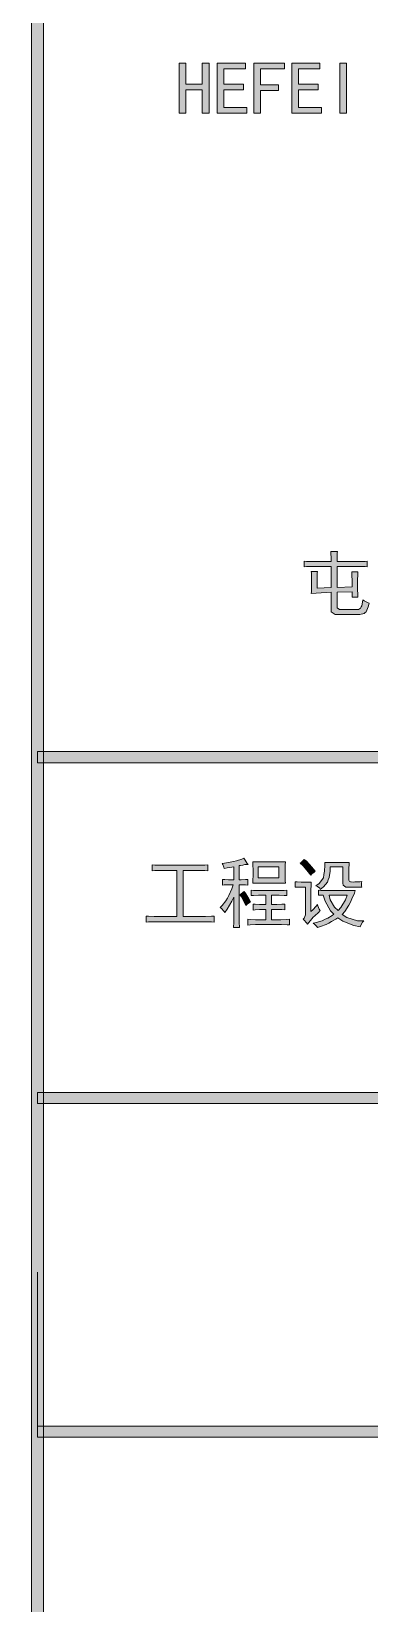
# Model space of a CAD drawing. Header units: millimetres. Extents: x 805 to 6044844, y 120 to 7887884.
# Drawn here: x 6035803 to 6037764, y 7869800 to 7878922 of the extents above; entities that cross this region are included whole.
import ezdxf

# ---------------------------------------------------------------- set-up
doc = ezdxf.new("R2010")
doc.units = ezdxf.units.MM

msp = doc.modelspace()

# ---------------------------------------------------------------- hatches: boundary and pattern name
h = msp.add_hatch(color=0)
h.dxf.hatch_style = 2
h.paths.add_polyline_path([(6035873.4, 7800292.4), (6035803.1, 7800292.4), (6035803.1, 7886384.4), (6035873.4, 7886384.4)])
h = msp.add_hatch(color=0)
h.dxf.hatch_style = 2
h.paths.add_polyline_path([(6036833, 7878448.6), (6036793.8, 7878448.6), (6036793.8, 7878583.8), (6036697.8, 7878583.8), (6036697.8, 7878448.6), (6036659.1, 7878448.6), (6036659.1, 7878737.8), (6036697.8, 7878737.8), (6036697.8, 7878616), (6036793.8, 7878616), (6036793.8, 7878737.8), (6036833, 7878737.8)])
h = msp.add_hatch(color=0)
h.dxf.hatch_style = 2
h.paths.add_polyline_path([(6037052.5, 7878448.6), (6036880.2, 7878448.6), (6036880.2, 7878737.8), (6037043.9, 7878737.8), (6037043.9, 7878705.6), (6036918.9, 7878705.6), (6036918.9, 7878616), (6037033.7, 7878616), (6037033.7, 7878583.8), (6036918.9, 7878583.8), (6036918.9, 7878480.8), (6037052.5, 7878480.8)])
h = msp.add_hatch(color=0)
h.dxf.hatch_style = 2
h.paths.add_polyline_path([(6037270.4, 7878705.6), (6037131.9, 7878705.6), (6037131.9, 7878611.2), (6037236.6, 7878611.2), (6037236.6, 7878579), (6037131.9, 7878579), (6037131.9, 7878448.6), (6037092.8, 7878448.6), (6037092.8, 7878737.8), (6037270.4, 7878737.8)])
h = msp.add_hatch(color=0)
h.dxf.hatch_style = 2
h.paths.add_polyline_path([(6037485.1, 7878448.6), (6037312.8, 7878448.6), (6037312.8, 7878737.8), (6037476.5, 7878737.8), (6037476.5, 7878705.6), (6037351.4, 7878705.6), (6037351.4, 7878616), (6037466.3, 7878616), (6037466.3, 7878583.8), (6037351.4, 7878583.8), (6037351.4, 7878480.8), (6037485.1, 7878480.8)])
h = msp.add_hatch(color=0)
h.dxf.hatch_style = 2
h.paths.add_polyline_path([(6037630, 7878448.6), (6037591.3, 7878448.6), (6037591.3, 7878737.8), (6037630, 7878737.8)])
h = msp.add_hatch(color=0)
h.dxf.hatch_style = 2
h.paths.add_polyline_path([(6037541.4, 7875846.7), (6037541.4, 7875865), (6037540.3, 7875894.5), (6037539.8, 7875904.7), (6037577.4, 7875904.7), (6037576.3, 7875895), (6037575.8, 7875866), (6037575.8, 7875846.7), (6037715.3, 7875846.7), (6037720.7, 7875846.7), (6037738.9, 7875847.3), (6037750.7, 7875848.3), (6037750.7, 7875815.6), (6037738.9, 7875816.7), (6037720.7, 7875817.2), (6037715.3, 7875817.2), (6037575.8, 7875817.2), (6037575.8, 7875695.4), (6037663.2, 7875698.6), (6037663.2, 7875728.7), (6037662.2, 7875772.7), (6037661.6, 7875786.6), (6037697.1, 7875786.6), (6037695.4, 7875773.2), (6037693.8, 7875736.2), (6037693.8, 7875711.5), (6037693.8, 7875687.3), (6037695.4, 7875651.4), (6037697.1, 7875640.1), (6037663.2, 7875640.1), (6037663.2, 7875671.2), (6037575.8, 7875668), (6037575.8, 7875588), (6037575.8, 7875577.8), (6037590.3, 7875568.2), (6037604.7, 7875568.7), (6037690.6, 7875568.7), (6037699.7, 7875568.7), (6037712.1, 7875575.7), (6037715.3, 7875582.7), (6037718.5, 7875589.7), (6037723.4, 7875610), (6037725, 7875624), (6037733, 7875617.6), (6037751.8, 7875607.9), (6037762.5, 7875604.7), (6037755.6, 7875582.7), (6037743.7, 7875555.3), (6037737.8, 7875549.9), (6037732.5, 7875544.6), (6037707.3, 7875539.7), (6037687.4, 7875539.7), (6037588.6, 7875539.7), (6037565.6, 7875538.7), (6037542, 7875554.8), (6037541.4, 7875571.9), (6037541.4, 7875668), (6037426, 7875661.6), (6037427.1, 7875670.2), (6037427.6, 7875701.3), (6037427.6, 7875723.3), (6037427.6, 7875745.8), (6037427.1, 7875778), (6037426, 7875788.2), (6037462, 7875788.2), (6037460.9, 7875778), (6037460.4, 7875730.3), (6037460.4, 7875692.2), (6037541.4, 7875695.4), (6037541.4, 7875817.2), (6037440.5, 7875817.2), (6037426, 7875817.2), (6037398.7, 7875816.7), (6037385.2, 7875815.6), (6037385.2, 7875848.3), (6037398.7, 7875847.3), (6037426, 7875846.7), (6037440.5, 7875846.7)])
h = msp.add_hatch(color=0)
h.dxf.hatch_style = 2
h.paths.add_polyline_path([(6043344, 7874743.8), (6043344, 7874678.9), (6035838.5, 7874678.9), (6035838.5, 7874743.8)])
h = msp.add_hatch(color=0)
h.dxf.hatch_style = 2
h.paths.add_polyline_path([(6036909.2, 7874094.5), (6036923.7, 7874096.1), (6036956.4, 7874101.4), (6036974.1, 7874105.2), (6036992.4, 7874109), (6037023.5, 7874119.2), (6037035.9, 7874125.1), (6037041.8, 7874113.8), (6037053.6, 7874095), (6037059.5, 7874087.5), (6037053.6, 7874088.6), (6037041.2, 7874088), (6037035.3, 7874087), (6037028.9, 7874085.3), (6037014.9, 7874083.2), (6037007.4, 7874082.7), (6037007.4, 7874000), (6037019.2, 7874000), (6037044.5, 7874000.5), (6037057.9, 7874001.6), (6037057.9, 7873969.4), (6037044.5, 7873970.5), (6037019.2, 7873971), (6037007.4, 7873971), (6037007.4, 7873822.4), (6037007.4, 7873804.1), (6037008, 7873754.2), (6037009, 7873722.5), (6036975.2, 7873722.5), (6036976.3, 7873754.2), (6036976.8, 7873803), (6036976.8, 7873820.8), (6036976.8, 7873898.6), (6036965, 7873875), (6036938.7, 7873829.9), (6036924.8, 7873808.9), (6036918.3, 7873817.5), (6036904.9, 7873832.6), (6036897.4, 7873839.5), (6036909.2, 7873851.3), (6036930.7, 7873878.2), (6036939.8, 7873893.2), (6036948.9, 7873908.8), (6036966.1, 7873947.4), (6036973.6, 7873971), (6036952.1, 7873971), (6036921, 7873970.5), (6036910.8, 7873969.4), (6036910.8, 7874001.6), (6036925.3, 7874000.5), (6036946.2, 7874000), (6036953.2, 7874000), (6036976.8, 7874000), (6036976.8, 7874075.7), (6036966.1, 7874073.5), (6036938.2, 7874068.2), (6036921, 7874065.5), (6036918.3, 7874073.5), (6036912.4, 7874087.5)])
h = msp.add_hatch(color=0)
h.paths.add_polyline_path([(6037275.8, 7874104.7), (6037275.2, 7874085.9), (6037274.2, 7874052.1), (6037274.2, 7874037), (6037274.2, 7874022.5), (6037275.2, 7873994.1), (6037275.8, 7873979.6), (6037086.9, 7873979.6), (6037087.4, 7873995.7), (6037088.5, 7874025.8), (6037088.5, 7874040.3), (6037088.5, 7874054.7), (6037087.4, 7874087), (6037086.9, 7874104.7)])
h.paths.add_polyline_path([(6037238.7, 7874010.2), (6037238.7, 7874075.7), (6037118.5, 7874075.7), (6037118.5, 7874010.2)])
h = msp.add_hatch(color=0)
h.dxf.hatch_style = 2
h.paths.add_polyline_path([(6037384.2, 7874118.1), (6037397.6, 7874107.3), (6037430.3, 7874072.5), (6037449.6, 7874048.8), (6037443.2, 7874044.6), (6037429.8, 7874033.8), (6037422.8, 7874026.8), (6037408.3, 7874046.2), (6037378.3, 7874081), (6037362.2, 7874096.1), (6037367, 7874099.3), (6037378.3, 7874110.6)])
h = msp.add_hatch(color=0)
h.dxf.hatch_style = 2
h.paths.add_polyline_path([(6037640.7, 7873956), (6037626.2, 7873956), (6037611.2, 7873967.8), (6037610.1, 7873979.6), (6037610.1, 7874074.1), (6037536.1, 7874074.1), (6037536.1, 7874050.5), (6037530.7, 7874013.4), (6037524.8, 7874000), (6037519.4, 7873986.1), (6037496.3, 7873958.7), (6037478.6, 7873944.2), (6037475.4, 7873950.1), (6037461.5, 7873960.3), (6037451.8, 7873964.6), (6037472.7, 7873978.5), (6037496.9, 7874011.8), (6037499.6, 7874030.1), (6037502.8, 7874048.8), (6037504.9, 7874084.3), (6037503.9, 7874100.9), (6037645.5, 7874100.9), (6037645, 7874091.2), (6037643.9, 7874065.5), (6037643.9, 7874050.5), (6037643.9, 7874004.8), (6037643.9, 7873997.9), (6037648.8, 7873990.3), (6037653.6, 7873988.7), (6037657.9, 7873987.7), (6037671.3, 7873986.6), (6037679.3, 7873987.1), (6037687.9, 7873987.7), (6037707.3, 7873988.7), (6037718.5, 7873989.8), (6037716.9, 7873981.2), (6037716.9, 7873964.6), (6037718.5, 7873956)])
h = msp.add_hatch(color=0)
h.dxf.hatch_style = 2
h.paths.add_polyline_path([(6036752, 7874084.3), (6036772.4, 7874084.3), (6036809.4, 7874085.3), (6036826.6, 7874085.9), (6036826.6, 7874052.1), (6036809.4, 7874053.1), (6036772.4, 7874053.7), (6036752, 7874053.7), (6036682.7, 7874053.7), (6036682.7, 7873786.9), (6036792.7, 7873786.9), (6036812.1, 7873786.9), (6036847.5, 7873788), (6036863.6, 7873788.6), (6036863.6, 7873754.7), (6036847.5, 7873755.8), (6036813.1, 7873756.4), (6036794.4, 7873756.4), (6036532.5, 7873756.4), (6036514.2, 7873756.4), (6036482, 7873755.8), (6036468.6, 7873754.7), (6036468.6, 7873788.6), (6036482.5, 7873788), (6036515.8, 7873786.9), (6036534.1, 7873786.9), (6036645.7, 7873786.9), (6036645.7, 7874053.7), (6036578.1, 7874053.7), (6036556.1, 7874053.7), (6036518.5, 7874053.1), (6036502.4, 7874052.1), (6036502.4, 7874085.9), (6036518.5, 7874085.3), (6036556.1, 7874084.3), (6036578.1, 7874084.3)])
h = msp.add_hatch(color=0)
h.dxf.hatch_style = 2
h.paths.add_polyline_path([(6037037.5, 7873930.8), (6037046.1, 7873917.9), (6037063.8, 7873888.4), (6037072.9, 7873871.2), (6037068.1, 7873868), (6037054.6, 7873857.8), (6037046.1, 7873851.3), (6037037.5, 7873869.6), (6037020.8, 7873900.2), (6037012.3, 7873912), (6037017.6, 7873916.3), (6037030, 7873925.4)])
h = msp.add_hatch(color=0)
h.dxf.hatch_style = 2
h.paths.add_polyline_path([(6037226.9, 7873937.2), (6037240.3, 7873937.2), (6037269.3, 7873938.3), (6037284.3, 7873938.8), (6037284.3, 7873908.8), (6037269.3, 7873909.3), (6037240.3, 7873910.4), (6037226.9, 7873910.4), (6037194.7, 7873910.4), (6037194.7, 7873856.2), (6037213.5, 7873856.2), (6037225.9, 7873856.2), (6037255.4, 7873857.3), (6037272.5, 7873857.8), (6037272.5, 7873825.6), (6037255.4, 7873826.7), (6037228.5, 7873827.7), (6037218.3, 7873827.7), (6037194.7, 7873827.7), (6037194.7, 7873768.2), (6037235.5, 7873768.2), (6037250.5, 7873768.2), (6037282.7, 7873769.2), (6037299.4, 7873770.3), (6037299.4, 7873738.1), (6037286, 7873738.6), (6037253.8, 7873739.7), (6037235.5, 7873739.7), (6037122.3, 7873739.7), (6037103.5, 7873739.7), (6037071.3, 7873738.1), (6037057.9, 7873736.5), (6037057.9, 7873770.3), (6037071.3, 7873769.2), (6037103.5, 7873768.2), (6037122.3, 7873768.2), (6037162.5, 7873768.2), (6037162.5, 7873827.7), (6037138.9, 7873827.7), (6037125.5, 7873827.7), (6037100.3, 7873825.6), (6037088.5, 7873824), (6037088.5, 7873857.8), (6037100.3, 7873857.3), (6037125.5, 7873856.2), (6037138.9, 7873856.2), (6037162.5, 7873856.2), (6037162.5, 7873910.4), (6037135.7, 7873910.4), (6037120.7, 7873910.4), (6037091.7, 7873909.3), (6037078.3, 7873908.8), (6037078.3, 7873938.8), (6037091.7, 7873938.3), (6037120.7, 7873937.2), (6037135.7, 7873937.2)])
h = msp.add_hatch(color=0)
h.dxf.hatch_style = 2
h.paths.add_polyline_path([(6037426, 7873986.1), (6037425.5, 7873971), (6037424.4, 7873937.2), (6037424.4, 7873919), (6037424.4, 7873815.9), (6037435.7, 7873825.6), (6037453.9, 7873846), (6037461.5, 7873856.2), (6037464.1, 7873847.6), (6037472.7, 7873829.9), (6037478.6, 7873820.8), (6037467.4, 7873810.6), (6037447.5, 7873791.2), (6037437.8, 7873782.1), (6037428.7, 7873772.5), (6037412.1, 7873752.6), (6037404, 7873741.3), (6037398.1, 7873750.5), (6037385.8, 7873764.9), (6037378.8, 7873770.3), (6037385.8, 7873776.7), (6037392.2, 7873796.1), (6037392.2, 7873808.9), (6037392.2, 7873957.6), (6037374.5, 7873957.6), (6037345, 7873956.5), (6037333.2, 7873956), (6037333.2, 7873988.2), (6037344.5, 7873987.1), (6037367, 7873986.1), (6037378.8, 7873986.1)])
h = msp.add_hatch(color=0)
h.paths.add_polyline_path([(6037468.4, 7873938.8), (6037481.8, 7873938.3), (6037512.4, 7873937.2), (6037529.1, 7873937.2), (6037681.5, 7873937.2), (6037676.1, 7873922.2), (6037662.2, 7873888.9), (6037653.6, 7873870.7), (6037644.5, 7873852.4), (6037620.3, 7873816.5), (6037605.3, 7873798.8), (6037632.1, 7873781), (6037694.9, 7873762.3), (6037730.3, 7873761.7), (6037723.4, 7873754.2), (6037713.2, 7873736.5), (6037709.9, 7873726.3), (6037673.4, 7873733.8), (6037608.5, 7873760.1), (6037580.1, 7873778.4), (6037568.8, 7873771.9), (6037542.5, 7873756.9), (6037527.5, 7873748.8), (6037512.4, 7873740.8), (6037479.2, 7873727.9), (6037461.5, 7873722.5), (6037458.2, 7873729.5), (6037445.4, 7873742.4), (6037436.2, 7873748.3), (6037455, 7873751.5), (6037489.9, 7873762.3), (6037506.5, 7873770.3), (6037522.6, 7873777.8), (6037547.9, 7873792.8), (6037556.4, 7873800.4), (6037537.7, 7873819.7), (6037507.1, 7873875), (6037495.3, 7873910.4), (6037468.4, 7873910.4)])
h.paths.add_polyline_path([(6037581.7, 7873822.4), (6037598.3, 7873839.5), (6037624.6, 7873883), (6037633.7, 7873910.4), (6037529.1, 7873910.4), (6037535, 7873884.1), (6037561.3, 7873840.1)])
h = msp.add_hatch(color=0)
h.dxf.hatch_style = 2
h.paths.add_polyline_path([(6043344, 7872765.1), (6043344, 7872700.7), (6035838.5, 7872700.7), (6035838.5, 7872765.1)])
h = msp.add_hatch(color=0)
h.dxf.hatch_style = 2
h.paths.add_polyline_path([(6043344, 7870830.4), (6043344, 7870766), (6035838.5, 7870766), (6035838.5, 7870830.4)])

# ---------------------------------------------------------------- linework, layer by layer
at = {"color": 0, "lineweight": 0}
for points in [[(6035873.4, 7800292.4), (6035803.1, 7800292.4), (6035803.1, 7886384.4), (6035873.4, 7886384.4)], [(6036833, 7878448.6), (6036793.8, 7878448.6), (6036793.8, 7878583.8), (6036697.8, 7878583.8), (6036697.8, 7878448.6), (6036659.1, 7878448.6), (6036659.1, 7878737.8), (6036697.8, 7878737.8), (6036697.8, 7878616), (6036793.8, 7878616), (6036793.8, 7878737.8), (6036833, 7878737.8)], [(6037052.5, 7878448.6), (6036880.2, 7878448.6), (6036880.2, 7878737.8), (6037043.9, 7878737.8), (6037043.9, 7878705.6), (6036918.9, 7878705.6), (6036918.9, 7878616), (6037033.7, 7878616), (6037033.7, 7878583.8), (6036918.9, 7878583.8), (6036918.9, 7878480.8), (6037052.5, 7878480.8)], [(6037270.4, 7878705.6), (6037131.9, 7878705.6), (6037131.9, 7878611.2), (6037236.6, 7878611.2), (6037236.6, 7878579), (6037131.9, 7878579), (6037131.9, 7878448.6), (6037092.8, 7878448.6), (6037092.8, 7878737.8), (6037270.4, 7878737.8)], [(6037485.1, 7878448.6), (6037312.8, 7878448.6), (6037312.8, 7878737.8), (6037476.5, 7878737.8), (6037476.5, 7878705.6), (6037351.4, 7878705.6), (6037351.4, 7878616), (6037466.3, 7878616), (6037466.3, 7878583.8), (6037351.4, 7878583.8), (6037351.4, 7878480.8), (6037485.1, 7878480.8)], [(6037630, 7878448.6), (6037591.3, 7878448.6), (6037591.3, 7878737.8), (6037630, 7878737.8)], [(6037541.4, 7875846.7), (6037541.4, 7875865), (6037540.3, 7875894.5), (6037539.8, 7875904.7), (6037577.4, 7875904.7), (6037576.3, 7875895), (6037575.8, 7875866), (6037575.8, 7875846.7), (6037715.3, 7875846.7), (6037720.7, 7875846.7), (6037738.9, 7875847.3), (6037750.7, 7875848.3), (6037750.7, 7875815.6), (6037738.9, 7875816.7), (6037720.7, 7875817.2), (6037715.3, 7875817.2), (6037575.8, 7875817.2), (6037575.8, 7875695.4), (6037663.2, 7875698.6), (6037663.2, 7875728.7), (6037662.2, 7875772.7), (6037661.6, 7875786.6), (6037697.1, 7875786.6), (6037695.4, 7875773.2), (6037693.8, 7875736.2), (6037693.8, 7875711.5), (6037693.8, 7875687.3), (6037695.4, 7875651.4), (6037697.1, 7875640.1), (6037663.2, 7875640.1), (6037663.2, 7875671.2), (6037575.8, 7875668), (6037575.8, 7875588), (6037575.8, 7875577.8), (6037590.3, 7875568.2), (6037604.7, 7875568.7), (6037690.6, 7875568.7), (6037699.7, 7875568.7), (6037712.1, 7875575.7), (6037715.3, 7875582.7), (6037718.5, 7875589.7), (6037723.4, 7875610), (6037725, 7875624), (6037733, 7875617.6), (6037751.8, 7875607.9), (6037762.5, 7875604.7), (6037755.6, 7875582.7), (6037743.7, 7875555.3), (6037737.8, 7875549.9), (6037732.5, 7875544.6), (6037707.3, 7875539.7), (6037687.4, 7875539.7), (6037588.6, 7875539.7), (6037565.6, 7875538.7), (6037542, 7875554.8), (6037541.4, 7875571.9), (6037541.4, 7875668), (6037426, 7875661.6), (6037427.1, 7875670.2), (6037427.6, 7875701.3), (6037427.6, 7875723.3), (6037427.6, 7875745.8), (6037427.1, 7875778), (6037426, 7875788.2), (6037462, 7875788.2), (6037460.9, 7875778), (6037460.4, 7875730.3), (6037460.4, 7875692.2), (6037541.4, 7875695.4), (6037541.4, 7875817.2), (6037440.5, 7875817.2), (6037426, 7875817.2), (6037398.7, 7875816.7), (6037385.2, 7875815.6), (6037385.2, 7875848.3), (6037398.7, 7875847.3), (6037426, 7875846.7), (6037440.5, 7875846.7)], [(6043344, 7874743.8), (6043344, 7874678.9), (6035838.5, 7874678.9), (6035838.5, 7874743.8)], [(6036909.2, 7874094.5), (6036923.7, 7874096.1), (6036956.4, 7874101.4), (6036974.1, 7874105.2), (6036992.4, 7874109), (6037023.5, 7874119.2), (6037035.9, 7874125.1), (6037041.8, 7874113.8), (6037053.6, 7874095), (6037059.5, 7874087.5), (6037053.6, 7874088.6), (6037041.2, 7874088), (6037035.3, 7874087), (6037028.9, 7874085.3), (6037014.9, 7874083.2), (6037007.4, 7874082.7), (6037007.4, 7874000), (6037019.2, 7874000), (6037044.5, 7874000.5), (6037057.9, 7874001.6), (6037057.9, 7873969.4), (6037044.5, 7873970.5), (6037019.2, 7873971), (6037007.4, 7873971), (6037007.4, 7873822.4), (6037007.4, 7873804.1), (6037008, 7873754.2), (6037009, 7873722.5), (6036975.2, 7873722.5), (6036976.3, 7873754.2), (6036976.8, 7873803), (6036976.8, 7873820.8), (6036976.8, 7873898.6), (6036965, 7873875), (6036938.7, 7873829.9), (6036924.8, 7873808.9), (6036918.3, 7873817.5), (6036904.9, 7873832.6), (6036897.4, 7873839.5), (6036909.2, 7873851.3), (6036930.7, 7873878.2), (6036939.8, 7873893.2), (6036948.9, 7873908.8), (6036966.1, 7873947.4), (6036973.6, 7873971), (6036952.1, 7873971), (6036921, 7873970.5), (6036910.8, 7873969.4), (6036910.8, 7874001.6), (6036925.3, 7874000.5), (6036946.2, 7874000), (6036953.2, 7874000), (6036976.8, 7874000), (6036976.8, 7874075.7), (6036966.1, 7874073.5), (6036938.2, 7874068.2), (6036921, 7874065.5), (6036918.3, 7874073.5), (6036912.4, 7874087.5)], [(6037275.8, 7874104.7), (6037275.2, 7874085.9), (6037274.2, 7874052.1), (6037274.2, 7874037), (6037274.2, 7874022.5), (6037275.2, 7873994.1), (6037275.8, 7873979.6), (6037086.9, 7873979.6), (6037087.4, 7873995.7), (6037088.5, 7874025.8), (6037088.5, 7874040.3), (6037088.5, 7874054.7), (6037087.4, 7874087), (6037086.9, 7874104.7)], [(6037384.2, 7874118.1), (6037397.6, 7874107.3), (6037430.3, 7874072.5), (6037449.6, 7874048.8), (6037443.2, 7874044.6), (6037429.8, 7874033.8), (6037422.8, 7874026.8), (6037408.3, 7874046.2), (6037378.3, 7874081), (6037362.2, 7874096.1), (6037367, 7874099.3), (6037378.3, 7874110.6)], [(6037640.7, 7873956), (6037626.2, 7873956), (6037611.2, 7873967.8), (6037610.1, 7873979.6), (6037610.1, 7874074.1), (6037536.1, 7874074.1), (6037536.1, 7874050.5), (6037530.7, 7874013.4), (6037524.8, 7874000), (6037519.4, 7873986.1), (6037496.3, 7873958.7), (6037478.6, 7873944.2), (6037475.4, 7873950.1), (6037461.5, 7873960.3), (6037451.8, 7873964.6), (6037472.7, 7873978.5), (6037496.9, 7874011.8), (6037499.6, 7874030.1), (6037502.8, 7874048.8), (6037504.9, 7874084.3), (6037503.9, 7874100.9), (6037645.5, 7874100.9), (6037645, 7874091.2), (6037643.9, 7874065.5), (6037643.9, 7874050.5), (6037643.9, 7874004.8), (6037643.9, 7873997.9), (6037648.8, 7873990.3), (6037653.6, 7873988.7), (6037657.9, 7873987.7), (6037671.3, 7873986.6), (6037679.3, 7873987.1), (6037687.9, 7873987.7), (6037707.3, 7873988.7), (6037718.5, 7873989.8), (6037716.9, 7873981.2), (6037716.9, 7873964.6), (6037718.5, 7873956)], [(6036752, 7874084.3), (6036772.4, 7874084.3), (6036809.4, 7874085.3), (6036826.6, 7874085.9), (6036826.6, 7874052.1), (6036809.4, 7874053.1), (6036772.4, 7874053.7), (6036752, 7874053.7), (6036682.7, 7874053.7), (6036682.7, 7873786.9), (6036792.7, 7873786.9), (6036812.1, 7873786.9), (6036847.5, 7873788), (6036863.6, 7873788.6), (6036863.6, 7873754.7), (6036847.5, 7873755.8), (6036813.1, 7873756.4), (6036794.4, 7873756.4), (6036532.5, 7873756.4), (6036514.2, 7873756.4), (6036482, 7873755.8), (6036468.6, 7873754.7), (6036468.6, 7873788.6), (6036482.5, 7873788), (6036515.8, 7873786.9), (6036534.1, 7873786.9), (6036645.7, 7873786.9), (6036645.7, 7874053.7), (6036578.1, 7874053.7), (6036556.1, 7874053.7), (6036518.5, 7874053.1), (6036502.4, 7874052.1), (6036502.4, 7874085.9), (6036518.5, 7874085.3), (6036556.1, 7874084.3), (6036578.1, 7874084.3)], [(6037238.7, 7874010.2), (6037238.7, 7874075.7), (6037118.5, 7874075.7), (6037118.5, 7874010.2)], [(6037037.5, 7873930.8), (6037046.1, 7873917.9), (6037063.8, 7873888.4), (6037072.9, 7873871.2), (6037068.1, 7873868), (6037054.6, 7873857.8), (6037046.1, 7873851.3), (6037037.5, 7873869.6), (6037020.8, 7873900.2), (6037012.3, 7873912), (6037017.6, 7873916.3), (6037030, 7873925.4)], [(6037226.9, 7873937.2), (6037240.3, 7873937.2), (6037269.3, 7873938.3), (6037284.3, 7873938.8), (6037284.3, 7873908.8), (6037269.3, 7873909.3), (6037240.3, 7873910.4), (6037226.9, 7873910.4), (6037194.7, 7873910.4), (6037194.7, 7873856.2), (6037213.5, 7873856.2), (6037225.9, 7873856.2), (6037255.4, 7873857.3), (6037272.5, 7873857.8), (6037272.5, 7873825.6), (6037255.4, 7873826.7), (6037228.5, 7873827.7), (6037218.3, 7873827.7), (6037194.7, 7873827.7), (6037194.7, 7873768.2), (6037235.5, 7873768.2), (6037250.5, 7873768.2), (6037282.7, 7873769.2), (6037299.4, 7873770.3), (6037299.4, 7873738.1), (6037286, 7873738.6), (6037253.8, 7873739.7), (6037235.5, 7873739.7), (6037122.3, 7873739.7), (6037103.5, 7873739.7), (6037071.3, 7873738.1), (6037057.9, 7873736.5), (6037057.9, 7873770.3), (6037071.3, 7873769.2), (6037103.5, 7873768.2), (6037122.3, 7873768.2), (6037162.5, 7873768.2), (6037162.5, 7873827.7), (6037138.9, 7873827.7), (6037125.5, 7873827.7), (6037100.3, 7873825.6), (6037088.5, 7873824), (6037088.5, 7873857.8), (6037100.3, 7873857.3), (6037125.5, 7873856.2), (6037138.9, 7873856.2), (6037162.5, 7873856.2), (6037162.5, 7873910.4), (6037135.7, 7873910.4), (6037120.7, 7873910.4), (6037091.7, 7873909.3), (6037078.3, 7873908.8), (6037078.3, 7873938.8), (6037091.7, 7873938.3), (6037120.7, 7873937.2), (6037135.7, 7873937.2)], [(6037426, 7873986.1), (6037425.5, 7873971), (6037424.4, 7873937.2), (6037424.4, 7873919), (6037424.4, 7873815.9), (6037435.7, 7873825.6), (6037453.9, 7873846), (6037461.5, 7873856.2), (6037464.1, 7873847.6), (6037472.7, 7873829.9), (6037478.6, 7873820.8), (6037467.4, 7873810.6), (6037447.5, 7873791.2), (6037437.8, 7873782.1), (6037428.7, 7873772.5), (6037412.1, 7873752.6), (6037404, 7873741.3), (6037398.1, 7873750.5), (6037385.8, 7873764.9), (6037378.8, 7873770.3), (6037385.8, 7873776.7), (6037392.2, 7873796.1), (6037392.2, 7873808.9), (6037392.2, 7873957.6), (6037374.5, 7873957.6), (6037345, 7873956.5), (6037333.2, 7873956), (6037333.2, 7873988.2), (6037344.5, 7873987.1), (6037367, 7873986.1), (6037378.8, 7873986.1)], [(6037468.4, 7873938.8), (6037481.8, 7873938.3), (6037512.4, 7873937.2), (6037529.1, 7873937.2), (6037681.5, 7873937.2), (6037676.1, 7873922.2), (6037662.2, 7873888.9), (6037653.6, 7873870.7), (6037644.5, 7873852.4), (6037620.3, 7873816.5), (6037605.3, 7873798.8), (6037632.1, 7873781), (6037694.9, 7873762.3), (6037730.3, 7873761.7), (6037723.4, 7873754.2), (6037713.2, 7873736.5), (6037709.9, 7873726.3), (6037673.4, 7873733.8), (6037608.5, 7873760.1), (6037580.1, 7873778.4), (6037568.8, 7873771.9), (6037542.5, 7873756.9), (6037527.5, 7873748.8), (6037512.4, 7873740.8), (6037479.2, 7873727.9), (6037461.5, 7873722.5), (6037458.2, 7873729.5), (6037445.4, 7873742.4), (6037436.2, 7873748.3), (6037455, 7873751.5), (6037489.9, 7873762.3), (6037506.5, 7873770.3), (6037522.6, 7873777.8), (6037547.9, 7873792.8), (6037556.4, 7873800.4), (6037537.7, 7873819.7), (6037507.1, 7873875), (6037495.3, 7873910.4), (6037468.4, 7873910.4)], [(6037581.7, 7873822.4), (6037598.3, 7873839.5), (6037624.6, 7873883), (6037633.7, 7873910.4), (6037529.1, 7873910.4), (6037535, 7873884.1), (6037561.3, 7873840.1)], [(6043344, 7872765.1), (6043344, 7872700.7), (6035838.5, 7872700.7), (6035838.5, 7872765.1)], [(6043344, 7870830.4), (6043344, 7870766), (6035838.5, 7870766), (6035838.5, 7870830.4)]]:
    msp.add_lwpolyline(points, close=True, dxfattribs=at)
msp.add_lwpolyline([(6035838.5, 7871722.9), (6035838.5, 7870798.2)], dxfattribs=at)

doc.saveas('drawing.dxf')
